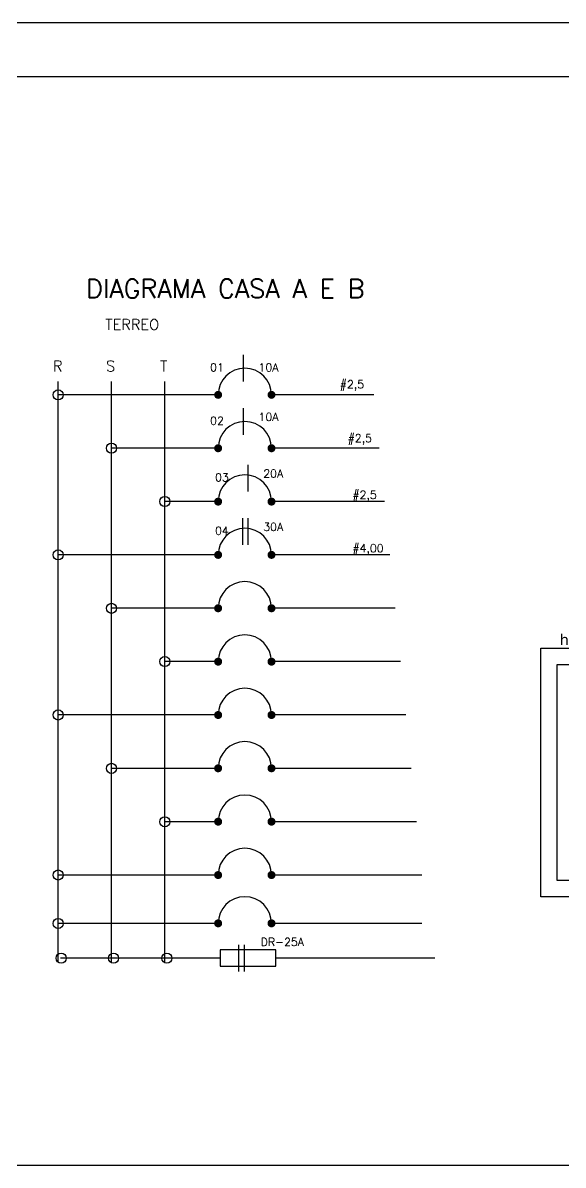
# Model space of a CAD drawing. Header units: inches. Extents: x 645122 to 645329, y 8794230 to 8794268.
# Drawn here: x 645135.05 to 645140.05, y 8794251.76 to 8794262.33 of the extents above; entities that cross this region are included whole.
import ezdxf

# ---------------------------------------------------------------- set-up
doc = ezdxf.new("R2010")
doc.units = ezdxf.units.IN
doc.header["$LTSCALE"] = 8
doc.header["$MEASUREMENT"] = 0
for name, color, linetype in [('pena02', 7, 'Continuous'), ('pena1', 8, 'Continuous'), ('pena3', 2, 'Continuous'), ('pena9', 6, 'Continuous')]:
    doc.layers.add(name, color=color, linetype=linetype)
doc.styles.add('ROMANS', font='romans', dxfattribs={"height": 0.2})
doc.styles.get("Standard").update_dxf_attribs({"font": 'GOTHIC.TTF'})

msp = doc.modelspace()

# ---------------------------------------------------------------- linework, layer by layer
at = {"layer": 'pena02', "linetype": 'Continuous'}
for p, q in [((645137.093, 8794259.011), (645137.093, 8794259.258)), ((645137.093, 8794258.518), (645137.093, 8794258.765)), ((645137.138, 8794257.993), (645137.138, 8794258.24)), ((645137.088, 8794257.499), (645137.088, 8794257.746)), ((645137.138, 8794257.499), (645137.138, 8794257.746)), ((645137.052, 8794253.552), (645137.052, 8794253.798)), ((645137.102, 8794253.552), (645137.102, 8794253.798))]:
    msp.add_line(p, q, dxfattribs=at)
at = {"layer": 'pena02'}
for p, q in [((645135.378, 8794253.638), (645135.378, 8794259.012)), ((645135.872, 8794253.634), (645135.872, 8794259.012)), ((645136.365, 8794253.634), (645136.365, 8794259.012)), ((645136.859, 8794258.888), (645135.378, 8794258.888)), ((645138.301, 8794258.888), (645137.353, 8794258.888)), ((645136.859, 8794258.395), (645135.872, 8794258.395)), ((645138.351, 8794258.395), (645137.353, 8794258.395)), ((645136.859, 8794257.901), (645136.365, 8794257.901)), ((645138.4, 8794257.901), (645137.353, 8794257.901)), ((645136.859, 8794257.407), (645135.378, 8794257.407)), ((645138.45, 8794257.407), (645137.353, 8794257.407)), ((645136.859, 8794256.913), (645135.872, 8794256.913)), ((645138.499, 8794256.913), (645137.353, 8794256.913)), ((645136.859, 8794256.42), (645136.365, 8794256.42)), ((645138.548, 8794256.42), (645137.353, 8794256.42)), ((645136.859, 8794255.926), (645135.378, 8794255.926)), ((645138.598, 8794255.926), (645137.353, 8794255.926)), ((645136.859, 8794255.432), (645135.872, 8794255.432)), ((645138.647, 8794255.432), (645137.353, 8794255.432)), ((645136.859, 8794254.938), (645136.365, 8794254.938)), ((645138.696, 8794254.938), (645137.353, 8794254.938)), ((645136.859, 8794254.445), (645135.378, 8794254.445)), ((645138.746, 8794254.445), (645137.353, 8794254.445)), ((645136.859, 8794253.997), (645135.378, 8794253.997)), ((645138.746, 8794253.997), (645137.353, 8794253.997)), ((645136.879, 8794253.676), (645135.398, 8794253.676)), ((645138.864, 8794253.676), (645137.392, 8794253.676))]:
    msp.add_line(p, q, dxfattribs=at)
at = {"layer": 'pena02', "const_width": 0.037}
for points in [[(645136.859, 8794258.87, 1), (645136.859, 8794258.907, 1)], [(645137.353, 8794258.87, 1), (645137.353, 8794258.907, 1)], [(645136.859, 8794258.376, 1), (645136.859, 8794258.413, 1)], [(645137.353, 8794258.376, 1), (645137.353, 8794258.413, 1)], [(645136.859, 8794257.882, 1), (645136.859, 8794257.919, 1)], [(645137.353, 8794257.882, 1), (645137.353, 8794257.919, 1)], [(645136.859, 8794257.389, 1), (645136.859, 8794257.426, 1)], [(645137.353, 8794257.389, 1), (645137.353, 8794257.426, 1)], [(645136.859, 8794256.895, 1), (645136.859, 8794256.932, 1)], [(645137.353, 8794256.895, 1), (645137.353, 8794256.932, 1)], [(645136.859, 8794256.401, 1), (645136.859, 8794256.438, 1)], [(645137.353, 8794256.401, 1), (645137.353, 8794256.438, 1)], [(645136.859, 8794255.907, 1), (645136.859, 8794255.944, 1)], [(645137.353, 8794255.907, 1), (645137.353, 8794255.944, 1)], [(645136.859, 8794255.414, 1), (645136.859, 8794255.451, 1)], [(645137.353, 8794255.414, 1), (645137.353, 8794255.451, 1)], [(645136.859, 8794254.92, 1), (645136.859, 8794254.957, 1)], [(645137.353, 8794254.92, 1), (645137.353, 8794254.957, 1)], [(645136.859, 8794254.426, 1), (645136.859, 8794254.463, 1)], [(645137.353, 8794254.426, 1), (645137.353, 8794254.463, 1)], [(645136.859, 8794253.979, 1), (645136.859, 8794254.016, 1)], [(645137.353, 8794253.979, 1), (645137.353, 8794254.016, 1)]]:
    msp.add_lwpolyline(points, format="xyb", close=True, dxfattribs=at)
at = {"layer": 'pena02'}
msp.add_lwpolyline([(645136.879, 8794253.601), (645137.392, 8794253.601), (645137.392, 8794253.752), (645136.879, 8794253.752)], close=True, dxfattribs=at)
for centre in [(645135.378, 8794258.888), (645135.872, 8794258.395), (645136.365, 8794257.901), (645135.378, 8794257.407), (645135.872, 8794256.913), (645136.365, 8794256.42), (645135.378, 8794255.926), (645135.872, 8794255.432), (645136.365, 8794254.938), (645135.378, 8794254.445), (645135.378, 8794253.997), (645135.405, 8794253.676), (645135.891, 8794253.676), (645136.385, 8794253.676)]:
    msp.add_circle(centre, 0.0467, dxfattribs=at)
at = {"layer": 'pena02', "linetype": 'Continuous'}
for centre in [(645137.106, 8794258.888), (645137.106, 8794258.395), (645137.106, 8794257.901), (645137.106, 8794257.407), (645137.106, 8794256.913), (645137.106, 8794256.42), (645137.106, 8794255.926), (645137.106, 8794255.432), (645137.106, 8794254.938), (645137.106, 8794254.445), (645137.106, 8794253.997)]:
    msp.add_arc(centre, 0.247, 0, 180, dxfattribs=at)
at = {"layer": 'pena1'}
for p, q in [((645165.158, 8794262.331), (645121.945, 8794262.331)), ((645139.848, 8794254.244), (645139.848, 8794256.544)), ((645139.848, 8794256.544), (645141.248, 8794256.544)), ((645139.998, 8794254.394), (645139.998, 8794256.394)), ((645139.998, 8794256.394), (645141.248, 8794256.394)), ((645141.248, 8794254.394), (645139.998, 8794254.394)), ((645141.248, 8794254.244), (645139.848, 8794254.244))]:
    msp.add_line(p, q, dxfattribs=at)
at = {"layer": 'pena3'}
msp.add_line((645123.195, 8794251.76), (645164.658, 8794251.76), dxfattribs=at)
at = {"layer": 'pena9'}
msp.add_line((645164.658, 8794261.831), (645123.195, 8794261.831), dxfattribs=at)

# ---------------------------------------------------------------- texts
at = {"layer": 'pena02', "ltscale": 0.5, "style": 'ROMANS'}
msp.add_text('DIAGRAMA CASA A E B ', height=0.17281, dxfattribs=at).set_placement((645135.636, 8794259.785, 9.772))
at = {"layer": 'pena02', "style": 'ROMANS'}
msp.add_text('TERREO', height=0.0987, dxfattribs=at).set_placement((645135.814, 8794259.49, 9.772))
at = {"layer": 'pena02', "style": 'ROMANS', "oblique": -180, "text_generation_flag": 6}
for s, height, p in [('R', 0.0987, (645135.329, 8794259.106)), ('S', 0.0987, (645135.821, 8794259.106)), ('01', 0.0741, (645136.785, 8794259.106)), ('02', 0.0741, (645136.785, 8794258.612)), ('03', 0.0741, (645136.83, 8794258.088)), ('04', 0.0741, (645136.83, 8794257.594))]:
    msp.add_text(s, height=height, rotation=180, dxfattribs=at).set_placement(p)
at = {"layer": 'pena02', "style": 'ROMANS', "text_generation_flag": 6}
for s, height, p in [('T', 0.0987, (645136.321, 8794259.106)), ('10A', 0.0741, (645137.233, 8794259.105)), ('#2,5', 0.0741, (645137.985, 8794258.949)), ('10A', 0.0741, (645137.233, 8794258.647)), ('#2,5', 0.0741, (645138.058, 8794258.45)), ('20A', 0.0741, (645137.277, 8794258.123)), ('#2,5', 0.0741, (645138.102, 8794257.926)), ('30A', 0.0741, (645137.277, 8794257.629)), ('#4,00', 0.0741, (645138.102, 8794257.432)), ('DR-25A', 0.0741, (645137.253, 8794253.788))]:
    msp.add_text(s, height=height, rotation=180, dxfattribs=at).set_placement(p)
at = {"layer": 'pena1', "insert": (645140.363, 8794256.571), "char_height": 0.1, "width": 1.73881, "attachment_point": 8}
msp.add_mtext('{\\fVerdana|b0|i0|c0|p34;h=2.00 m}', dxfattribs=at)

doc.saveas('drawing.dxf')
